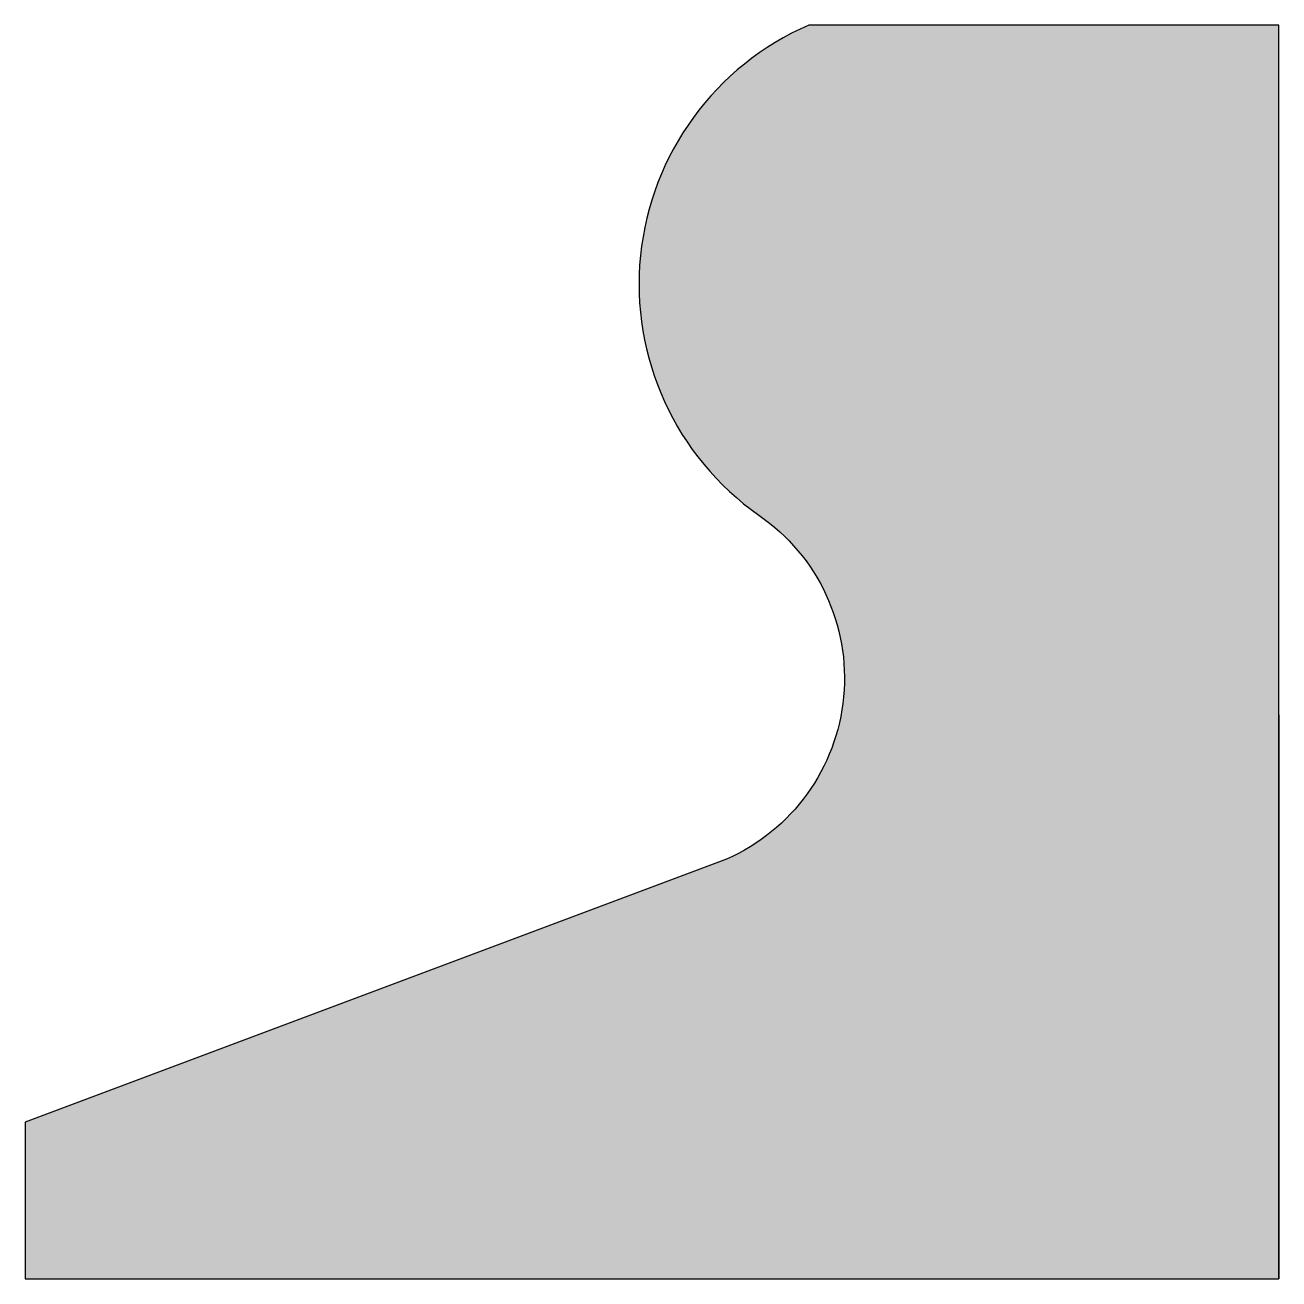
# Model space of a CAD drawing. Header units: metres. Extents: x -0.4 to 0, y -0.4 to 0.
import ezdxf

# ---------------------------------------------------------------- set-up
doc = ezdxf.new("R2010")
doc.units = ezdxf.units.M

msp = doc.modelspace()

# ---------------------------------------------------------------- hatches: boundary and pattern name
h = msp.add_hatch(color=254)
h.dxf.hatch_style = 1
h.paths.add_polyline_path([(-0.17622, -0.26609), (-0.4, -0.35), (-0.4, -0.4), (0, -0.4), (0, -0.22), (0, 0), (-0.15, 0, 0.58477), (-0.16592, -0.15637, -0.586939)])

# ---------------------------------------------------------------- linework, layer by layer
at = {"flags": 128}
msp.add_lwpolyline([(0, -0.22), (0, -0.4), (0, 0), (-0.15, 0, 0.58477), (-0.16592, -0.15637, -0.586939), (-0.17622, -0.26609), (-0.4, -0.35), (-0.4, -0.4), (0, -0.4)], format="xyb", dxfattribs=at)

doc.saveas('drawing.dxf')
